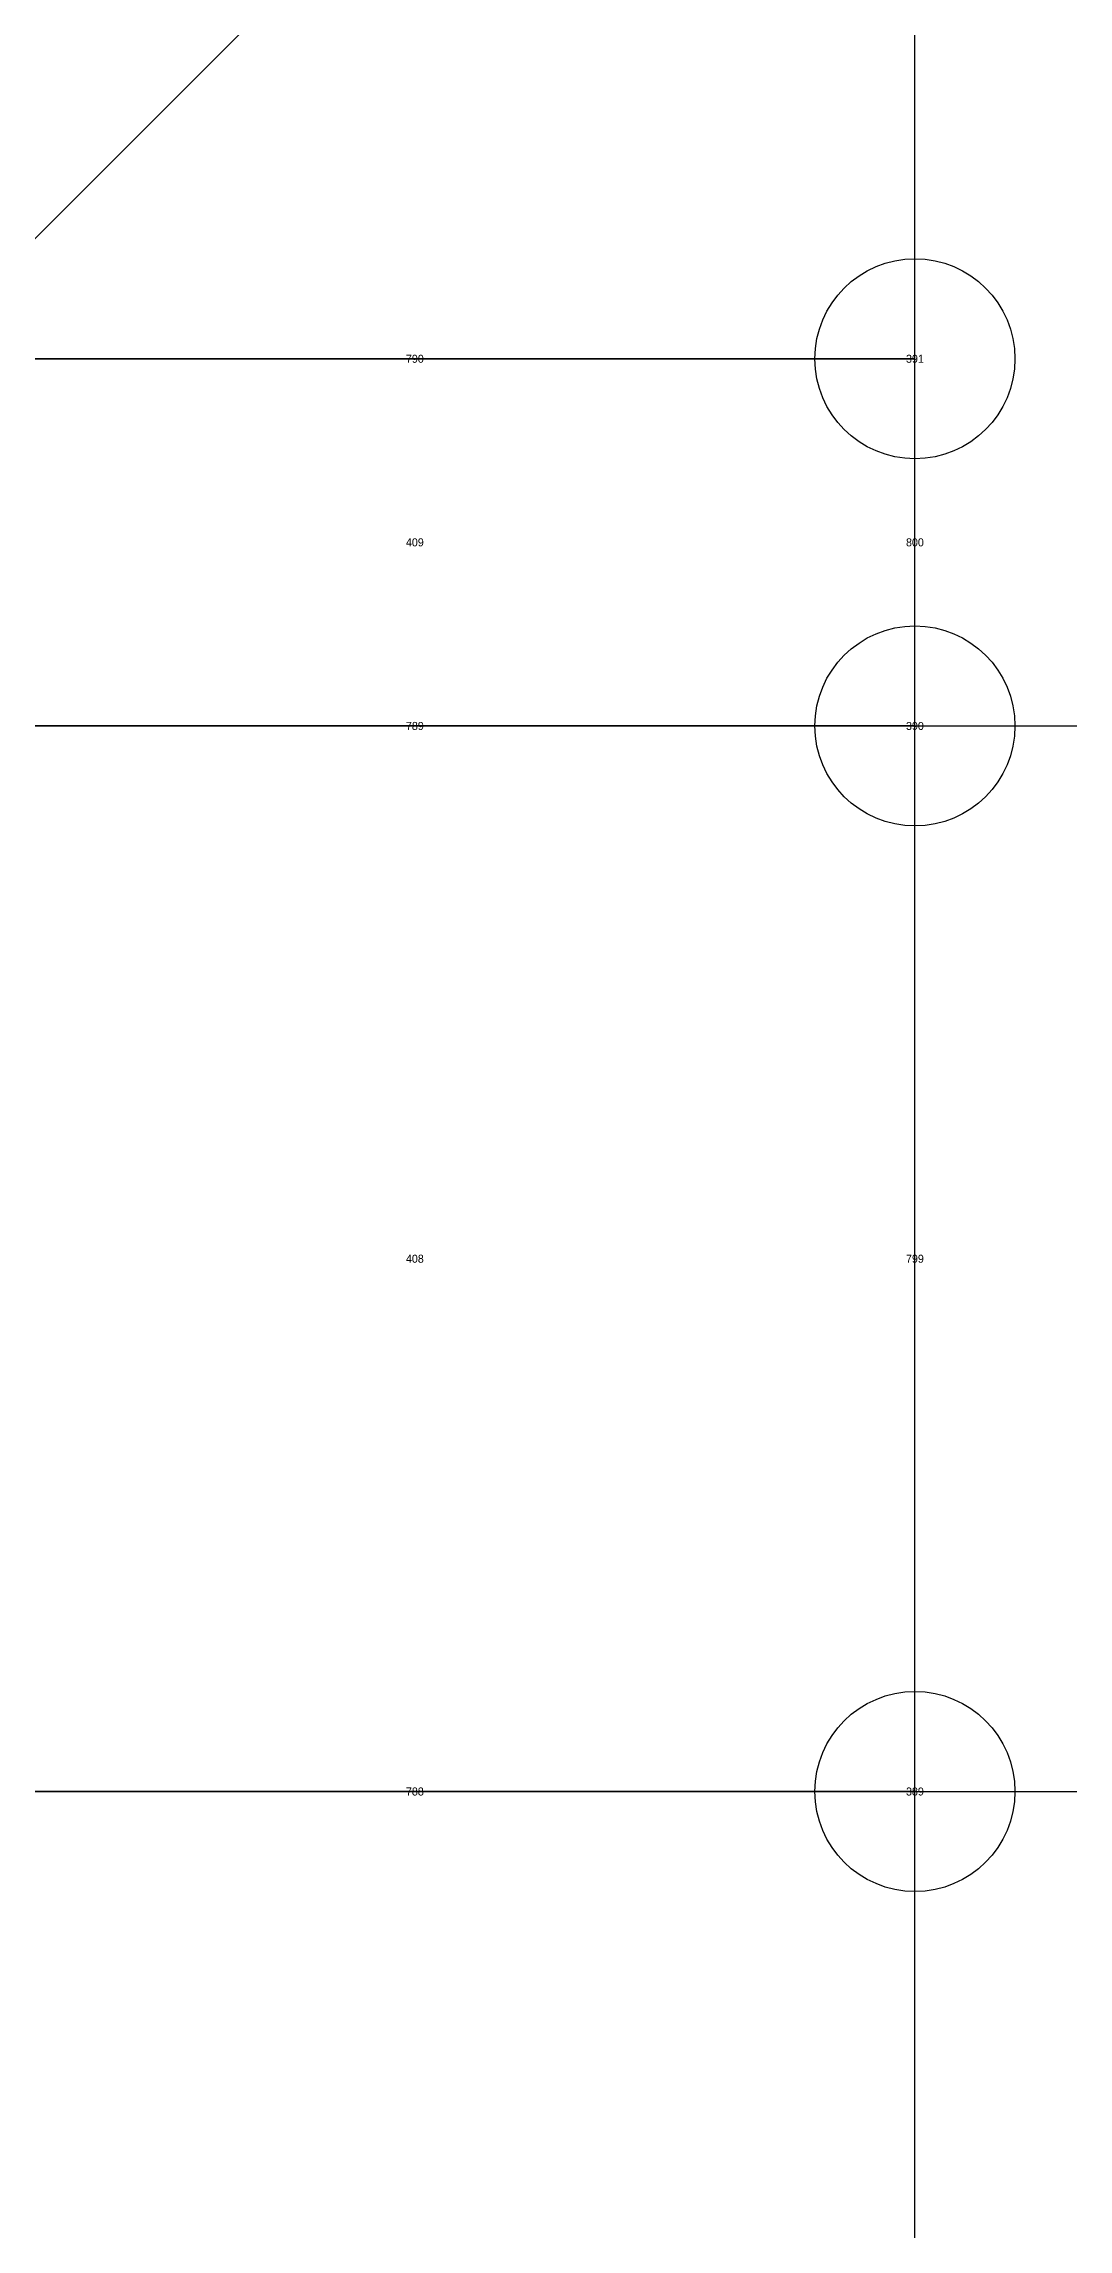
# Model space of a CAD drawing. Extents: x -2.75 to 2.75, y -2.5 to 2.5.
# Drawn here: x 1.907 to 2.163, y 1.407 to 1.954 of the extents above; entities that cross this region are included whole.
import ezdxf
from ezdxf.enums import TextEntityAlignment as Align

# ---------------------------------------------------------------- set-up
doc = ezdxf.new("R2010")
doc.units = 0
doc.header["$MEASUREMENT"] = 0
doc.header["$PDMODE"] = 33
doc.header["$PDSIZE"] = 0.05
for name, color, linetype in [('BRANCHE ESTERNO', 1, 'Continuous'), ('BRANCHE INTERNO', 7, 'Continuous'), ('BRANCHES-Index', 7, 'Continuous'), ('Faces', 7, 'Continuous'), ('Faces-Index', 7, 'Continuous'), ('NODI-Index', 7, 'Continuous'), ('NODO INTRADOSSO INTERNO', 7, 'Continuous')]:
    doc.layers.add(name, color=color, linetype=linetype)

msp = doc.modelspace()

# ---------------------------------------------------------------- linework, layer by layer
at = {"layer": 'BRANCHE ESTERNO'}
for p, q in [((1.875, 1.875, 0), (2.375, 2.375, -10)), ((2.125, 1.875, 0), (2.125, 2.375, -10)), ((2.125, 1.78323, 0.57941), (2.725, 1.78323, 0.70441)), ((2.125, 1.51691, 1.1021), (2.725, 1.51691, 1.2271))]:
    msp.add_line(p, q, dxfattribs=at)
at = {"layer": 'BRANCHE INTERNO'}
for p, q in [((1.875, 1.875, 0), (2.125, 1.875, 0)), ((2.125, 1.78323, 0.57941), (2.125, 1.875, 0)), ((1.875, 1.78323, 0.57941), (2.125, 1.78323, 0.57941)), ((2.125, 1.51691, 1.1021), (2.125, 1.78323, 0.57941)), ((1.875, 1.51691, 1.1021), (2.125, 1.51691, 1.1021)), ((2.125, 1.1021, 1.51691), (2.125, 1.51691, 1.1021))]:
    msp.add_line(p, q, dxfattribs=at)
at = {"layer": 'Faces'}
for points in [[(1.875, 1.78323, 0.57941), (2.125, 1.78323, 0.57941), (2.125, 1.875, 0), (1.875, 1.875, 0)], [(1.875, 1.51691, 1.1021), (2.125, 1.51691, 1.1021), (2.125, 1.78323, 0.57941), (1.875, 1.78323, 0.57941)], [(1.875, 1.1021, 1.51691), (2.125, 1.1021, 1.51691), (2.125, 1.51691, 1.1021), (1.875, 1.51691, 1.1021)]]:
    msp.add_3dface(points, dxfattribs=at)
at = {"layer": 'NODO INTRADOSSO INTERNO'}
for p in [(2.125, 1.875, 0), (2.125, 1.78323, 0.57941), (2.125, 1.51691, 1.1021)]:
    msp.add_point(p, dxfattribs=at)

# ---------------------------------------------------------------- texts
at = {"layer": 'BRANCHES-Index'}
for s, p in [('790', (2, 1.875, 0)), ('800', (2.125, 1.82912, 0.2897)), ('789', (2, 1.78323, 0.57941)), ('799', (2.125, 1.65007, 0.84075)), ('788', (2, 1.51691, 1.1021))]:
    msp.add_text(s, height=0.002, dxfattribs=at).set_placement(p, align=Align.MIDDLE_CENTER)
at = {"layer": 'Faces-Index'}
for s, p in [('409', (2, 1.82912, 0.2897)), ('408', (2, 1.65007, 0.84075))]:
    msp.add_text(s, height=0.002, dxfattribs=at).set_placement(p, align=Align.MIDDLE_CENTER)
at = {"layer": 'NODI-Index'}
for s, p in [('391', (2.125, 1.875, 0)), ('390', (2.125, 1.78323, 0.57941)), ('389', (2.125, 1.51691, 1.1021))]:
    msp.add_text(s, height=0.002, dxfattribs=at).set_placement(p, align=Align.MIDDLE_CENTER)

doc.saveas('drawing.dxf')
